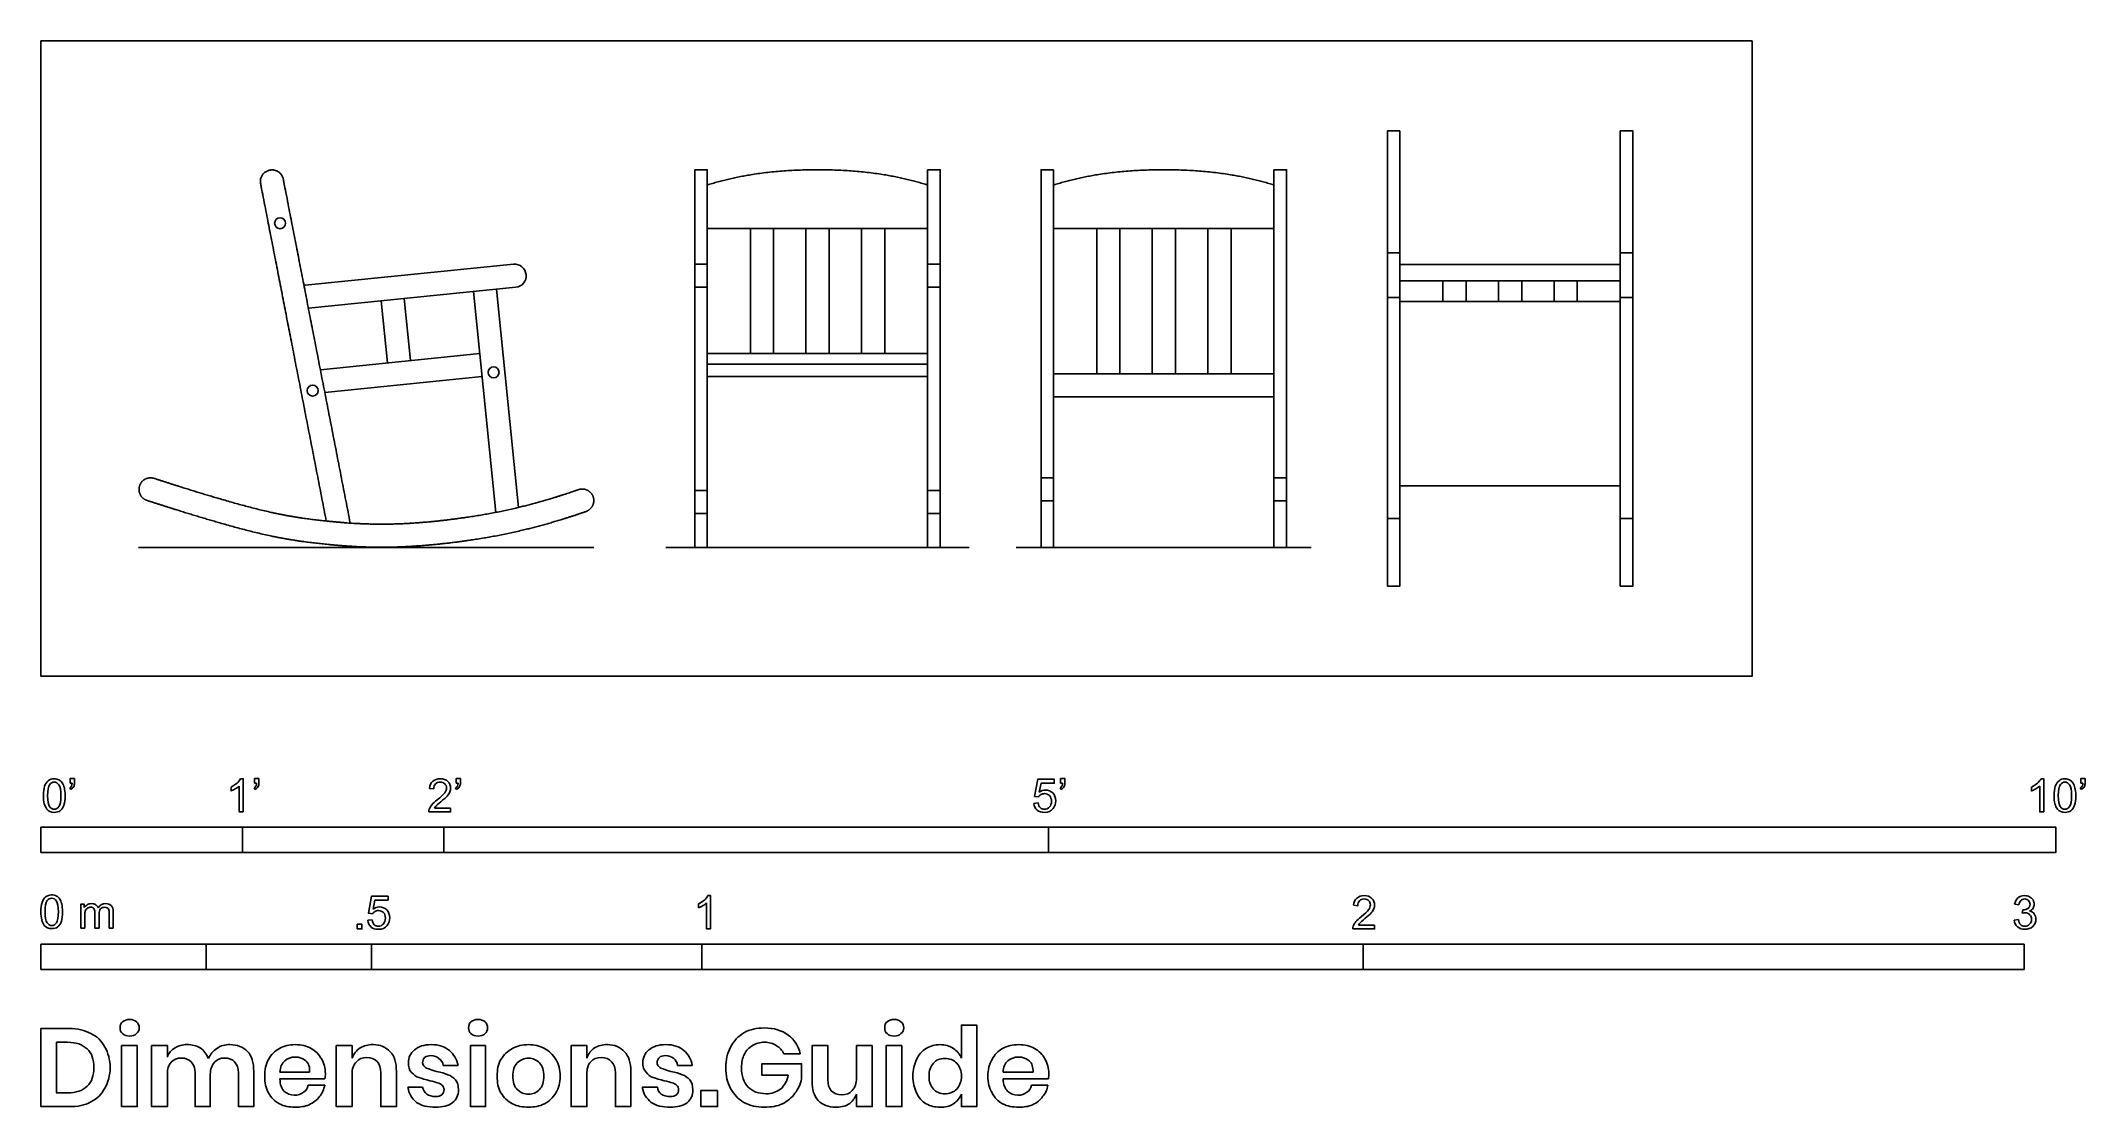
# Model space of a CAD drawing. Header units: metres. Extents: x 0 to 3.09, y -0.65 to 0.96.
import ezdxf

# ---------------------------------------------------------------- set-up
doc = ezdxf.new("R2010")
doc.units = ezdxf.units.M
doc.header["$MEASUREMENT"] = 0
for name, color, linetype, true_color in [('AG-DETAILS', 7, 'Continuous', 0x66ffff), ('AG-DIAGRAM', 7, 'Continuous', 0xfecc66), ('AG-FURNITURE', 7, 'Continuous', 0x66ccff), ('N-SYMB', 7, 'Continuous', 0x800040), ('X-DIMENSIONS.GUIDE', 7, 'Continuous', 0x800080), ('X-VPRT', 6, 'Continuous', 0xff00ff)]:
    doc.layers.add(name, color=color, linetype=linetype, true_color=true_color)

msp = doc.modelspace()

# ---------------------------------------------------------------- linework, layer by layer
at = {"layer": 'AG-DETAILS'}
for centre in [(0.3618, 0.6856), (0.6848, 0.4599), (0.4111, 0.4323)]:
    msp.add_circle(centre, 0.0083, dxfattribs=at)
at = {"layer": 'AG-DIAGRAM'}
for points in [[(0.1476, 0.195), (0.8366, 0.195)], [(0.9456, 0.195), (1.404, 0.195)], [(1.4755, 0.195), (1.9217, 0.195)]]:
    msp.add_lwpolyline(points, dxfattribs=at)
at = {"layer": 'AG-FURNITURE'}
for p, q in [((0.3996, 0.5917), (0.7149, 0.6234)), ((0.7184, 0.5886), (0.4047, 0.557)), ((0.5242, 0.4741), (0.5147, 0.5681)), ((0.5495, 0.5716), (0.559, 0.4776)), ((0.6543, 0.5822), (0.688, 0.2479)), ((0.7224, 0.2555), (0.6891, 0.5857)), ((0.4228, 0.4639), (0.6638, 0.4882)), ((0.6673, 0.4534), (0.4295, 0.4294))]:
    msp.add_line(p, q, dxfattribs=at)
for points in [[(2.0558, 0.8253), (2.0368, 0.8253), (2.0368, 0.1363), (2.0558, 0.1363)], [(2.3892, 0.8253), (2.4082, 0.8253), (2.4082, 0.1363), (2.3892, 0.1363)], [(0.989, 0.7665), (1.0081, 0.7665), (1.0081, 0.6234), (0.989, 0.6234)], [(1.3414, 0.7665), (1.3605, 0.7665), (1.3605, 0.6234), (1.3414, 0.6234)], [(1.5319, 0.7665), (1.5129, 0.7665), (1.5129, 0.3002), (1.5319, 0.3002)], [(1.8653, 0.7665), (1.8844, 0.7665), (1.8844, 0.3002), (1.8653, 0.3002)], [(1.0732, 0.6774), (1.1082, 0.6774), (1.1082, 0.4882), (1.0732, 0.4882)], [(1.1573, 0.6774), (1.1923, 0.6774), (1.1923, 0.4882), (1.1573, 0.4882)], [(1.2764, 0.6774), (1.2414, 0.6774), (1.2414, 0.4882), (1.2764, 0.4882)], [(1.5971, 0.6774), (1.6321, 0.6774), (1.6321, 0.4575), (1.5971, 0.4575)], [(1.6812, 0.6774), (1.7162, 0.6774), (1.7162, 0.4575), (1.6812, 0.4575)], [(1.8003, 0.6774), (1.7653, 0.6774), (1.7653, 0.4575), (1.8003, 0.4575)], [(0.989, 0.6234), (1.0081, 0.6234), (1.0081, 0.5886), (0.989, 0.5886)], [(1.3414, 0.6234), (1.3605, 0.6234), (1.3605, 0.5886), (1.3414, 0.5886)], [(2.0558, 0.6408), (2.0368, 0.6408), (2.0368, 0.5733), (2.0558, 0.5733)], [(2.0558, 0.6233), (2.3892, 0.6233), (2.3892, 0.5982), (2.0558, 0.5982)], [(2.3892, 0.6408), (2.4082, 0.6408), (2.4082, 0.5733), (2.3892, 0.5733)], [(0.989, 0.5886), (1.0081, 0.5886), (1.0081, 0.2809), (0.989, 0.2809)], [(1.3414, 0.5886), (1.3605, 0.5886), (1.3605, 0.2809), (1.3414, 0.2809)], [(2.1209, 0.5982), (2.1559, 0.5982), (2.1559, 0.5669), (2.1209, 0.5669)], [(2.205, 0.5982), (2.24, 0.5982), (2.24, 0.5669), (2.205, 0.5669)], [(2.3241, 0.5982), (2.2891, 0.5982), (2.2891, 0.5669), (2.3241, 0.5669)], [(2.0558, 0.5733), (2.0368, 0.5733), (2.0368, 0.2389), (2.0558, 0.2389)], [(2.3892, 0.2881), (2.3892, 0.5669), (2.0558, 0.5669), (2.0558, 0.2881)], [(2.3892, 0.5733), (2.4082, 0.5733), (2.4082, 0.2389), (2.3892, 0.2389)], [(1.0081, 0.4882), (1.3414, 0.4882), (1.3414, 0.4723), (1.0081, 0.4723)], [(1.0081, 0.4723), (1.3414, 0.4723), (1.3414, 0.4534), (1.0081, 0.4534)], [(1.5319, 0.4575), (1.8653, 0.4575), (1.8653, 0.4227), (1.5319, 0.4227)], [(0.989, 0.2809), (1.0081, 0.2809), (1.0081, 0.2461), (0.989, 0.2461)], [(1.3414, 0.2809), (1.3605, 0.2809), (1.3605, 0.2461), (1.3414, 0.2461)], [(1.5319, 0.3002), (1.5129, 0.3002), (1.5129, 0.2654), (1.5319, 0.2654)], [(1.8653, 0.3002), (1.8844, 0.3002), (1.8844, 0.2654), (1.8653, 0.2654)], [(1.5319, 0.2654), (1.5129, 0.2654), (1.5129, 0.195), (1.5319, 0.195)], [(1.8653, 0.2654), (1.8844, 0.2654), (1.8844, 0.195), (1.8653, 0.195)], [(0.989, 0.2461), (1.0081, 0.2461), (1.0081, 0.195), (0.989, 0.195)], [(1.3414, 0.2461), (1.3605, 0.2461), (1.3605, 0.195), (1.3414, 0.195)]]:
    msp.add_lwpolyline(points, close=True, dxfattribs=at)
for points in [[(0.3462, 0.7659), (0.3461, 0.7665)], [(1.3414, 0.6774), (1.0081, 0.6774)], [(1.8653, 0.6774), (1.5319, 0.6774)]]:
    msp.add_lwpolyline(points, dxfattribs=at)
for centre, start, end in [((0.7166, 0.606), 275.7535, 95.7535), ((0.4013, 0.5742), 95.7535, 101.0081)]:
    msp.add_arc(centre, 0.0175, start, end, dxfattribs=at)
for points, weights, degree, knots in [([(0.4679, 0.2318), (0.4156, 0.5006), (0.3667, 0.7521), (0.3634, 0.7693), (0.3462, 0.7659), (0.329, 0.7626), (0.3324, 0.7454), (0.3804, 0.4986), (0.4317, 0.235)], [1, 1, 1, 0.707106781187, 1, 0.707106781187, 1, 1, 1], 2, [0.018559, 0.018559, 0.018559, 1.817032, 1.817032, 1.907179, 1.907179, 1.997326, 1.997326, 3.762735, 3.762735, 3.762735]), ([(0.1714, 0.2994), (0.2097, 0.2869), (0.2714, 0.2675), (0.3483, 0.2471), (0.3966, 0.2388), (0.4321, 0.2348), (0.4738, 0.2308), (0.5297, 0.2292), (0.5885, 0.2332), (0.6424, 0.24), (0.7172, 0.2522), (0.7764, 0.2694), (0.8131, 0.2824), (0.8227, 0.2857), (0.832, 0.2813), (0.8354, 0.2716), (0.8387, 0.262), (0.8343, 0.2527), (0.8246, 0.2493), (0.7863, 0.2358), (0.7249, 0.2181), (0.6475, 0.2053), (0.5915, 0.1984), (0.5302, 0.1942), (0.4719, 0.1959), (0.4285, 0.2), (0.3914, 0.2042), (0.3412, 0.2128), (0.2622, 0.2337), (0.1993, 0.2535), (0.1605, 0.2661), (0.1508, 0.2693), (0.1461, 0.2784), (0.1493, 0.2882), (0.1525, 0.2979), (0.1616, 0.3026), (0.1714, 0.2994)], [1, 1, 1, 1, 1, 1, 1, 1, 1, 1, 1, 1, 1, 0.804737854125, 0.804737854125, 1, 0.804737854125, 0.804737854125, 1, 1, 1, 1, 1, 1, 1, 1, 1, 1, 1, 1, 1, 0.804737854124, 0.804737854124, 1, 0.804737854124, 0.804737854124, 1], 3, [0, 0, 0, 0, 0.397134, 0.635935, 0.783138, 0.878535, 0.987724, 1.195882, 1.427792, 1.567411, 1.730602, 2.172723, 2.172723, 2.172723, 2.262871, 2.262871, 2.262871, 2.353018, 2.353018, 2.353018, 2.811514, 2.980869, 3.12483, 3.367046, 3.584356, 3.697976, 3.796077, 3.951972, 4.198771, 4.600488, 4.600488, 4.600488, 4.690636, 4.690636, 4.690636, 4.780783, 4.780783, 4.780783, 4.780783])]:
    msp.add_rational_spline(points, weights, degree=degree, knots=knots, dxfattribs=at)
for points in [[(1.0081, 0.7433), (1.0799, 0.7665), (1.1748, 0.7665)], [(1.1748, 0.7665), (1.2696, 0.7665), (1.3414, 0.7433)], [(1.5319, 0.7433), (1.6038, 0.7665), (1.6986, 0.7665)], [(1.6986, 0.7665), (1.7935, 0.7665), (1.8653, 0.7433)]]:
    msp.add_open_spline(points, degree=2, dxfattribs=at)
at = {"layer": 'N-SYMB'}
for points in [[(0.0451, -0.1713), (0.0436, -0.1689)], [(0.0442, -0.162), (0.0442, -0.1548), (0.0508, -0.1548), (0.0508, -0.1605)], [(0.0472, -0.162), (0.0442, -0.162)], [(0.2876, -0.1737), (0.2876, -0.1677)], [(0.306, -0.2054), (0.3, -0.2054), (0.3, -0.1662)], [(0.3021, -0.1551), (0.306, -0.1551), (0.306, -0.2054)], [(0.3241, -0.1713), (0.3226, -0.1689)], [(0.3232, -0.162), (0.3232, -0.1548), (0.3298, -0.1548), (0.3298, -0.1605)], [(0.3262, -0.162), (0.3232, -0.162)], [(0.5942, -0.1704), (0.5879, -0.1698)], [(0.6289, -0.1713), (0.6274, -0.1689)], [(0.628, -0.162), (0.628, -0.1548), (0.6346, -0.1548), (0.6346, -0.1605)], [(0.631, -0.162), (0.628, -0.162)], [(1.5089, -0.1825), (1.5032, -0.1819), (1.508, -0.156), (1.533, -0.156), (1.533, -0.162), (1.5129, -0.162), (1.5101, -0.1755)], [(1.5433, -0.1713), (1.5418, -0.1689)], [(1.5424, -0.162), (1.5424, -0.1548), (1.549, -0.1548), (1.549, -0.1605)], [(1.5454, -0.162), (1.5424, -0.162)], [(3.0113, -0.1737), (3.0113, -0.1677)], [(3.0296, -0.2054), (3.0236, -0.2054), (3.0236, -0.1662)], [(3.0257, -0.1551), (3.0296, -0.1551), (3.0296, -0.2054)], [(3.0866, -0.1713), (3.085, -0.1689)], [(3.0857, -0.162), (3.0857, -0.1548), (3.0923, -0.1548), (3.0923, -0.1605)], [(3.089, -0.162), (3.0857, -0.162)], [(0.6198, -0.1996), (0.6198, -0.2054), (0.587, -0.2054)], [(0.5954, -0.1996), (0.6198, -0.1996)], [(1.502, -0.1924), (1.5086, -0.1918)], [(0.5015, -0.3594), (0.4955, -0.3588), (0.5003, -0.3329), (0.5253, -0.3329), (0.5253, -0.3389), (0.5054, -0.3389), (0.5027, -0.3525)], [(1.009, -0.332), (1.013, -0.332), (1.013, -0.3823)], [(0.0602, -0.3812), (0.0602, -0.345), (0.0657, -0.345), (0.0657, -0.3502)], [(0.0663, -0.3625), (0.0663, -0.3812), (0.0602, -0.3812)], [(0.088, -0.3601), (0.088, -0.3812), (0.0816, -0.3812), (0.0816, -0.3577)], [(0.1093, -0.3565), (0.1093, -0.3812), (0.1033, -0.3812), (0.1033, -0.3586)], [(0.4946, -0.3693), (0.5009, -0.3687)], [(0.9946, -0.3507), (0.9946, -0.3446)], [(1.013, -0.3823), (1.0069, -0.3823), (1.0069, -0.3431)], [(1.9919, -0.3473), (1.9855, -0.3467)], [(2.9849, -0.3693), (2.9913, -0.3684)], [(2.9919, -0.3461), (2.9855, -0.3452)], [(2.9973, -0.3588), (2.9979, -0.3534)], [(2.0175, -0.3766), (2.0175, -0.3823), (1.9846, -0.3823)], [(1.9931, -0.3766), (2.0175, -0.3766)]]:
    msp.add_lwpolyline(points, dxfattribs=at)
for points in [[(0, -0.2667), (0, -0.2286), (0.3048, -0.2286), (0.3048, -0.2667)], [(0.3048, -0.2667), (0.3048, -0.2286), (0.6096, -0.2286), (0.6096, -0.2667)], [(0.6096, -0.2667), (0.6096, -0.2286), (1.524, -0.2286), (1.524, -0.2667)], [(1.524, -0.2667), (1.524, -0.2286), (3.048, -0.2286), (3.048, -0.2667)], [(0.4786, -0.3823), (0.4786, -0.3754), (0.4855, -0.3754), (0.4855, -0.3823)], [(0, -0.4436), (0, -0.4055), (0.25, -0.4055), (0.25, -0.4436)], [(0.25, -0.4436), (0.25, -0.4055), (0.5, -0.4055), (0.5, -0.4436)], [(0.5, -0.4436), (0.5, -0.4055), (1, -0.4055), (1, -0.4436)], [(1, -0.4436), (1, -0.4055), (2, -0.4055), (2, -0.4436)], [(2, -0.4436), (2, -0.4055), (3, -0.4055), (3, -0.4436)]]:
    msp.add_lwpolyline(points, close=True, dxfattribs=at)
for points in [[(0.0038, -0.1807), (0.0038, -0.1749), (0.0044, -0.1701), (0.0056, -0.1665)], [(0.009, -0.2011), (0.0056, -0.1969), (0.0038, -0.1903), (0.0038, -0.1807)], [(0.0056, -0.1665), (0.0068, -0.1629), (0.0086, -0.1602), (0.0111, -0.1581)], [(0.0135, -0.1638), (0.0114, -0.1668), (0.0102, -0.1725), (0.0102, -0.1807)], [(0.0102, -0.1807), (0.0102, -0.1891), (0.0111, -0.1945), (0.0132, -0.1972)], [(0.0111, -0.1581), (0.0135, -0.1563), (0.0165, -0.1551), (0.0201, -0.1551)], [(0.0201, -0.1602), (0.0174, -0.1602), (0.015, -0.1614), (0.0135, -0.1638)], [(0.0201, -0.1551), (0.0228, -0.1551), (0.0252, -0.1557), (0.0273, -0.1569)], [(0.0273, -0.1644), (0.0255, -0.1617), (0.0231, -0.1602), (0.0201, -0.1602)], [(0.0273, -0.1569), (0.0294, -0.1578), (0.0309, -0.1596), (0.0324, -0.1614)], [(0.0303, -0.1807), (0.0303, -0.1725), (0.0291, -0.1671), (0.0273, -0.1644)], [(0.0273, -0.1972), (0.0291, -0.1945), (0.0303, -0.1891), (0.0303, -0.1807)], [(0.0324, -0.1614), (0.0336, -0.1635), (0.0346, -0.1659), (0.0355, -0.1689)], [(0.0367, -0.1807), (0.0367, -0.1867), (0.0361, -0.1915), (0.0349, -0.1951)], [(0.0355, -0.1689), (0.0361, -0.1719), (0.0367, -0.1758), (0.0367, -0.1807)], [(0.0436, -0.1689), (0.0448, -0.1683), (0.0457, -0.1677), (0.0463, -0.1665)], [(0.0496, -0.1671), (0.0487, -0.1689), (0.0472, -0.1704), (0.0451, -0.1713)], [(0.0463, -0.1665), (0.0469, -0.1653), (0.0472, -0.1638), (0.0472, -0.162)], [(0.0508, -0.1605), (0.0508, -0.1635), (0.0505, -0.1659), (0.0496, -0.1671)], [(0.2876, -0.1677), (0.2909, -0.1662), (0.294, -0.1641), (0.2967, -0.162)], [(0.294, -0.1704), (0.2915, -0.1719), (0.2894, -0.1731), (0.2876, -0.1737)], [(0.3, -0.1662), (0.2985, -0.1677), (0.2964, -0.1692), (0.294, -0.1704)], [(0.2967, -0.162), (0.2991, -0.1596), (0.3009, -0.1575), (0.3021, -0.1551)], [(0.3226, -0.1689), (0.3238, -0.1683), (0.3247, -0.1677), (0.3253, -0.1665)], [(0.3286, -0.1671), (0.3277, -0.1689), (0.3262, -0.1704), (0.3241, -0.1713)], [(0.3253, -0.1665), (0.3259, -0.1653), (0.3262, -0.1638), (0.3262, -0.162)], [(0.3298, -0.1605), (0.3298, -0.1635), (0.3295, -0.1659), (0.3286, -0.1671)], [(0.5879, -0.1698), (0.5885, -0.165), (0.59, -0.1614), (0.593, -0.159)], [(0.593, -0.159), (0.5957, -0.1566), (0.5997, -0.1551), (0.6042, -0.1551)], [(0.5969, -0.1629), (0.5951, -0.1647), (0.5942, -0.1671), (0.5942, -0.1704)], [(0.6042, -0.1602), (0.6012, -0.1602), (0.5988, -0.1611), (0.5969, -0.1629)], [(0.5997, -0.187), (0.6051, -0.1825), (0.6087, -0.1789), (0.6108, -0.1764)], [(0.6042, -0.1551), (0.609, -0.1551), (0.6129, -0.1566), (0.6156, -0.1593)], [(0.6111, -0.1629), (0.6093, -0.1611), (0.6069, -0.1602), (0.6042, -0.1602)], [(0.6147, -0.1813), (0.6126, -0.1834), (0.6096, -0.1861), (0.6051, -0.19)], [(0.6108, -0.1764), (0.6126, -0.1737), (0.6135, -0.1713), (0.6135, -0.1689)], [(0.6135, -0.1689), (0.6135, -0.1665), (0.6126, -0.1644), (0.6111, -0.1629)], [(0.6186, -0.1749), (0.6177, -0.1771), (0.6165, -0.1789), (0.6147, -0.1813)], [(0.6156, -0.1593), (0.6186, -0.162), (0.6198, -0.1653), (0.6198, -0.1692)], [(0.6198, -0.1692), (0.6198, -0.171), (0.6195, -0.1731), (0.6186, -0.1749)], [(0.6274, -0.1689), (0.6286, -0.1683), (0.6295, -0.1677), (0.6301, -0.1665)], [(0.6334, -0.1671), (0.6325, -0.1689), (0.631, -0.1704), (0.6289, -0.1713)], [(0.6301, -0.1665), (0.6307, -0.1653), (0.631, -0.1638), (0.631, -0.162)], [(0.6346, -0.1605), (0.6346, -0.1635), (0.6343, -0.1659), (0.6334, -0.1671)], [(1.5126, -0.1792), (1.511, -0.1801), (1.5098, -0.1813), (1.5089, -0.1825)], [(1.5101, -0.1755), (1.5132, -0.1734), (1.5165, -0.1722), (1.5198, -0.1722)], [(1.518, -0.1777), (1.5162, -0.1777), (1.5144, -0.1783), (1.5126, -0.1792)], [(1.5258, -0.1807), (1.5237, -0.1789), (1.5213, -0.1777), (1.518, -0.1777)], [(1.5198, -0.1722), (1.524, -0.1722), (1.5276, -0.1737), (1.5306, -0.1767)], [(1.5288, -0.1891), (1.5288, -0.1855), (1.5276, -0.1828), (1.5258, -0.1807)], [(1.5306, -0.1767), (1.5336, -0.1798), (1.5351, -0.1837), (1.5351, -0.1885)], [(1.5418, -0.1689), (1.543, -0.1683), (1.5439, -0.1677), (1.5445, -0.1665)], [(1.5478, -0.1671), (1.5469, -0.1689), (1.5454, -0.1704), (1.5433, -0.1713)], [(1.5445, -0.1665), (1.5451, -0.1653), (1.5454, -0.1638), (1.5454, -0.162)], [(1.549, -0.1605), (1.549, -0.1635), (1.5487, -0.1659), (1.5478, -0.1671)], [(3.0113, -0.1677), (3.0146, -0.1662), (3.0176, -0.1641), (3.0203, -0.162)], [(3.0176, -0.1704), (3.0152, -0.1719), (3.0131, -0.1731), (3.0113, -0.1737)], [(3.0236, -0.1662), (3.0221, -0.1677), (3.02, -0.1692), (3.0176, -0.1704)], [(3.0203, -0.162), (3.0227, -0.1596), (3.0245, -0.1575), (3.0257, -0.1551)], [(3.0453, -0.1807), (3.0453, -0.1749), (3.0459, -0.1701), (3.0471, -0.1665)], [(3.0504, -0.2011), (3.0471, -0.1969), (3.0453, -0.1903), (3.0453, -0.1807)], [(3.0471, -0.1665), (3.0486, -0.1629), (3.0504, -0.1602), (3.0528, -0.1581)], [(3.0549, -0.1638), (3.0528, -0.1668), (3.0516, -0.1725), (3.0516, -0.1807)], [(3.0516, -0.1807), (3.0516, -0.1891), (3.0528, -0.1945), (3.0546, -0.1972)], [(3.0528, -0.1581), (3.0549, -0.1563), (3.0582, -0.1551), (3.0619, -0.1551)], [(3.0616, -0.1602), (3.0588, -0.1602), (3.0567, -0.1614), (3.0549, -0.1638)], [(3.0688, -0.1644), (3.067, -0.1617), (3.0646, -0.1602), (3.0616, -0.1602)], [(3.0619, -0.1551), (3.0646, -0.1551), (3.0667, -0.1557), (3.0688, -0.1569)], [(3.0688, -0.1569), (3.0709, -0.1578), (3.0724, -0.1596), (3.0739, -0.1614)], [(3.0718, -0.1807), (3.0718, -0.1725), (3.0709, -0.1671), (3.0688, -0.1644)], [(3.0688, -0.1972), (3.0709, -0.1945), (3.0718, -0.1891), (3.0718, -0.1807)], [(3.0739, -0.1614), (3.0751, -0.1635), (3.0763, -0.1659), (3.0769, -0.1689)], [(3.0781, -0.1807), (3.0781, -0.1867), (3.0775, -0.1915), (3.0763, -0.1951)], [(3.0769, -0.1689), (3.0778, -0.1719), (3.0781, -0.1758), (3.0781, -0.1807)], [(3.085, -0.1689), (3.0863, -0.1683), (3.0872, -0.1677), (3.0878, -0.1665)], [(3.0911, -0.1671), (3.0902, -0.1689), (3.0887, -0.1704), (3.0866, -0.1713)], [(3.0878, -0.1665), (3.0884, -0.1653), (3.089, -0.1638), (3.089, -0.162)], [(3.0923, -0.1605), (3.0923, -0.1635), (3.092, -0.1659), (3.0911, -0.1671)], [(0.0201, -0.206), (0.0153, -0.206), (0.0117, -0.2048), (0.009, -0.2011)], [(0.0132, -0.1972), (0.015, -0.1999), (0.0174, -0.2014), (0.0201, -0.2014)], [(0.0201, -0.2014), (0.0231, -0.2014), (0.0255, -0.1999), (0.0273, -0.1972)], [(0.0294, -0.2036), (0.027, -0.2054), (0.024, -0.206), (0.0201, -0.206)], [(0.0349, -0.1951), (0.0336, -0.1987), (0.0318, -0.2014), (0.0294, -0.2036)], [(0.587, -0.2054), (0.5867, -0.2042), (0.587, -0.2027), (0.5876, -0.2011)], [(0.5876, -0.2011), (0.5885, -0.199), (0.5897, -0.1966), (0.5915, -0.1945)], [(0.5915, -0.1945), (0.5936, -0.1924), (0.596, -0.19), (0.5997, -0.187)], [(0.5982, -0.1963), (0.5969, -0.1972), (0.596, -0.1984), (0.5954, -0.1996)], [(0.6051, -0.19), (0.6015, -0.193), (0.5991, -0.1951), (0.5982, -0.1963)], [(1.5071, -0.2027), (1.5041, -0.1999), (1.5026, -0.1966), (1.502, -0.1924)], [(1.5183, -0.206), (1.5135, -0.206), (1.5098, -0.2051), (1.5071, -0.2027)], [(1.5086, -0.1918), (1.5089, -0.1951), (1.5101, -0.1972), (1.512, -0.199)], [(1.512, -0.199), (1.5135, -0.2005), (1.5156, -0.2014), (1.5183, -0.2014)], [(1.5183, -0.2014), (1.521, -0.2014), (1.5237, -0.2002), (1.5258, -0.1978)], [(1.5312, -0.2002), (1.5282, -0.2045), (1.5237, -0.206), (1.5183, -0.206)], [(1.5258, -0.1978), (1.5276, -0.1957), (1.5288, -0.1927), (1.5288, -0.1891)], [(1.5351, -0.1885), (1.5351, -0.193), (1.5339, -0.1969), (1.5312, -0.2002)], [(3.0619, -0.206), (3.057, -0.206), (3.0531, -0.2048), (3.0504, -0.2011)], [(3.0546, -0.1972), (3.0564, -0.1999), (3.0588, -0.2014), (3.0619, -0.2014)], [(3.0619, -0.2014), (3.0646, -0.2014), (3.067, -0.1999), (3.0688, -0.1972)], [(3.0709, -0.2036), (3.0685, -0.2054), (3.0655, -0.206), (3.0619, -0.206)], [(3.0763, -0.1951), (3.0751, -0.1987), (3.0733, -0.2014), (3.0709, -0.2036)], [(0.0018, -0.3423), (0.003, -0.3387), (0.0048, -0.336), (0.0072, -0.3339)], [(0.0096, -0.3396), (0.0075, -0.3426), (0.0063, -0.3484), (0.0063, -0.3565)], [(0.0072, -0.3339), (0.0096, -0.3321), (0.0127, -0.3309), (0.0163, -0.3309)], [(0.0163, -0.336), (0.0136, -0.336), (0.0111, -0.3372), (0.0096, -0.3396)], [(0.0163, -0.3309), (0.019, -0.3309), (0.0214, -0.3315), (0.0235, -0.3327)], [(0.0235, -0.3402), (0.0217, -0.3375), (0.0193, -0.336), (0.0163, -0.336)], [(0.0235, -0.3327), (0.0256, -0.3336), (0.0271, -0.3354), (0.0286, -0.3372)], [(0.0286, -0.3372), (0.0298, -0.3393), (0.0307, -0.3417), (0.0316, -0.3447)], [(0.9946, -0.3446), (0.9979, -0.3431), (1.0009, -0.341), (1.0036, -0.3389)], [(1.0036, -0.3389), (1.006, -0.3365), (1.0078, -0.3344), (1.009, -0.332)], [(1.9855, -0.3467), (1.9861, -0.3419), (1.9877, -0.3383), (1.9907, -0.3359)], [(1.9907, -0.3359), (1.9934, -0.3335), (1.9973, -0.332), (2.0018, -0.332)], [(1.9946, -0.3398), (1.9928, -0.3416), (1.9919, -0.344), (1.9919, -0.3473)], [(2.0018, -0.3371), (1.9988, -0.3371), (1.9964, -0.338), (1.9946, -0.3398)], [(2.0018, -0.332), (2.0066, -0.332), (2.0105, -0.3335), (2.0133, -0.3362)], [(2.0087, -0.3398), (2.0069, -0.338), (2.0045, -0.3371), (2.0018, -0.3371)], [(2.0111, -0.3458), (2.0111, -0.3434), (2.0102, -0.3413), (2.0087, -0.3398)], [(2.0133, -0.3362), (2.0163, -0.3389), (2.0175, -0.3422), (2.0175, -0.3461)], [(2.9855, -0.3452), (2.9864, -0.341), (2.988, -0.3377), (2.9907, -0.3356)], [(2.9907, -0.3356), (2.9934, -0.3332), (2.9967, -0.332), (3.0006, -0.332)], [(2.9949, -0.3395), (2.9934, -0.341), (2.9922, -0.3431), (2.9919, -0.3461)], [(3.0009, -0.3371), (2.9985, -0.3371), (2.9964, -0.338), (2.9949, -0.3395)], [(3.0006, -0.332), (3.0033, -0.332), (3.006, -0.3326), (3.0081, -0.3338)], [(3.0066, -0.3395), (3.0051, -0.338), (3.0033, -0.3371), (3.0009, -0.3371)], [(3.009, -0.3449), (3.009, -0.3428), (3.0081, -0.341), (3.0066, -0.3395)], [(3.0081, -0.3338), (3.0105, -0.335), (3.0123, -0.3368), (3.0136, -0.3386)], [(3.0136, -0.3386), (3.0148, -0.3407), (3.0154, -0.3428), (3.0154, -0.3452)], [(0, -0.3565), (0, -0.3508), (0.0006, -0.3459), (0.0018, -0.3423)], [(0.0051, -0.377), (0.0018, -0.3728), (0, -0.3661), (0, -0.3565)], [(0.0063, -0.3565), (0.0063, -0.3649), (0.0072, -0.3703), (0.0093, -0.3731)], [(0.0265, -0.3565), (0.0265, -0.3484), (0.0253, -0.3429), (0.0235, -0.3402)], [(0.0235, -0.3731), (0.0253, -0.3703), (0.0265, -0.3649), (0.0265, -0.3565)], [(0.031, -0.3709), (0.0298, -0.3746), (0.028, -0.3773), (0.0256, -0.3794)], [(0.0328, -0.3565), (0.0328, -0.3625), (0.0322, -0.3673), (0.031, -0.3709)], [(0.0316, -0.3447), (0.0322, -0.3478), (0.0328, -0.3517), (0.0328, -0.3565)], [(0.0657, -0.3502), (0.0669, -0.3484), (0.0684, -0.3469), (0.0702, -0.3459)], [(0.0672, -0.355), (0.0666, -0.3568), (0.0663, -0.3592), (0.0663, -0.3625)], [(0.0705, -0.3511), (0.069, -0.352), (0.0681, -0.3532), (0.0672, -0.355)], [(0.0702, -0.3459), (0.072, -0.3447), (0.0741, -0.3441), (0.0765, -0.3441)], [(0.0753, -0.3496), (0.0735, -0.3496), (0.072, -0.3499), (0.0705, -0.3511)], [(0.0801, -0.3517), (0.0792, -0.3502), (0.0774, -0.3496), (0.0753, -0.3496)], [(0.0765, -0.3441), (0.0792, -0.3441), (0.0816, -0.3447), (0.0831, -0.3459)], [(0.0816, -0.3577), (0.0816, -0.355), (0.0813, -0.3529), (0.0801, -0.3517)], [(0.0831, -0.3459), (0.0849, -0.3472), (0.0861, -0.3487), (0.0867, -0.3505)], [(0.0867, -0.3505), (0.0898, -0.3462), (0.0934, -0.3441), (0.0982, -0.3441)], [(0.0904, -0.352), (0.0886, -0.3538), (0.088, -0.3565), (0.088, -0.3601)], [(0.0967, -0.3496), (0.0943, -0.3496), (0.0922, -0.3505), (0.0904, -0.352)], [(0.1003, -0.3505), (0.0994, -0.3499), (0.0982, -0.3496), (0.0967, -0.3496)], [(0.0982, -0.3441), (0.1018, -0.3441), (0.1045, -0.3453), (0.1063, -0.3472)], [(0.1027, -0.3532), (0.1021, -0.352), (0.1015, -0.3511), (0.1003, -0.3505)], [(0.1033, -0.3586), (0.1033, -0.3559), (0.103, -0.3544), (0.1027, -0.3532)], [(0.1063, -0.3472), (0.1084, -0.3493), (0.1093, -0.3523), (0.1093, -0.3565)], [(0.4994, -0.3796), (0.4967, -0.3769), (0.4949, -0.3735), (0.4946, -0.3693)], [(0.5009, -0.3687), (0.5015, -0.372), (0.5024, -0.3741), (0.5042, -0.376)], [(0.5051, -0.3561), (0.5036, -0.357), (0.5024, -0.3582), (0.5015, -0.3594)], [(0.5027, -0.3525), (0.5057, -0.3504), (0.5087, -0.3491), (0.512, -0.3491)], [(0.5105, -0.3546), (0.5084, -0.3546), (0.5066, -0.3552), (0.5051, -0.3561)], [(0.5184, -0.3576), (0.5163, -0.3558), (0.5136, -0.3546), (0.5105, -0.3546)], [(0.512, -0.3491), (0.5166, -0.3491), (0.5202, -0.3507), (0.5232, -0.3537)], [(0.5181, -0.3748), (0.5202, -0.3726), (0.5211, -0.3696), (0.5211, -0.366)], [(0.5211, -0.366), (0.5211, -0.3624), (0.5202, -0.3597), (0.5184, -0.3576)], [(0.5232, -0.3537), (0.5262, -0.3567), (0.5277, -0.3606), (0.5277, -0.3654)], [(0.5277, -0.3654), (0.5277, -0.3699), (0.5265, -0.3738), (0.5238, -0.3772)], [(1.0009, -0.3473), (0.9985, -0.3488), (0.9964, -0.3501), (0.9946, -0.3507)], [(1.0069, -0.3431), (1.0054, -0.3446), (1.0033, -0.3461), (1.0009, -0.3473)], [(1.9892, -0.3714), (1.9913, -0.3693), (1.9937, -0.3669), (1.9973, -0.3639)], [(2.0027, -0.3669), (1.9991, -0.3699), (1.9967, -0.372), (1.9958, -0.3732)], [(1.9973, -0.3639), (2.0027, -0.3594), (2.0063, -0.3558), (2.0084, -0.3534)], [(2.0123, -0.3582), (2.0102, -0.3603), (2.0072, -0.363), (2.0027, -0.3669)], [(2.0084, -0.3534), (2.0102, -0.3507), (2.0111, -0.3482), (2.0111, -0.3458)], [(2.0163, -0.3519), (2.0154, -0.354), (2.0142, -0.3558), (2.0123, -0.3582)], [(2.0175, -0.3461), (2.0175, -0.3479), (2.0172, -0.3501), (2.0163, -0.3519)], [(2.9901, -0.3793), (2.987, -0.3769), (2.9855, -0.3732), (2.9849, -0.3693)], [(2.9913, -0.3684), (2.9919, -0.3717), (2.9931, -0.3745), (2.9949, -0.376)], [(3.0015, -0.3579), (3.0003, -0.3579), (2.9988, -0.3582), (2.9973, -0.3588)], [(2.9979, -0.3534), (2.9982, -0.3534), (2.9985, -0.3534), (2.9988, -0.3534)], [(2.9988, -0.3534), (3.0015, -0.3534), (3.0039, -0.3528), (3.006, -0.3513)], [(3.0084, -0.3609), (3.0066, -0.3591), (3.0042, -0.3579), (3.0015, -0.3579)], [(3.006, -0.3513), (3.0081, -0.3501), (3.009, -0.3479), (3.009, -0.3449)], [(3.0136, -0.351), (3.0123, -0.3528), (3.0108, -0.3543), (3.0084, -0.3552)], [(3.0084, -0.3552), (3.0114, -0.3561), (3.0139, -0.3573), (3.0154, -0.3597)], [(3.0114, -0.3678), (3.0114, -0.3648), (3.0102, -0.3627), (3.0084, -0.3609)], [(3.0084, -0.3754), (3.0102, -0.3732), (3.0114, -0.3708), (3.0114, -0.3678)], [(3.0178, -0.3675), (3.0178, -0.372), (3.0163, -0.3757), (3.013, -0.3787)], [(3.0154, -0.3452), (3.0154, -0.3473), (3.0148, -0.3491), (3.0136, -0.351)], [(3.0154, -0.3597), (3.0169, -0.3618), (3.0178, -0.3645), (3.0178, -0.3675)], [(0.0163, -0.3818), (0.0114, -0.3818), (0.0078, -0.3806), (0.0051, -0.377)], [(0.0093, -0.3731), (0.0111, -0.3758), (0.0136, -0.3773), (0.0163, -0.3773)], [(0.0163, -0.3773), (0.0193, -0.3773), (0.0217, -0.3758), (0.0235, -0.3731)], [(0.0256, -0.3794), (0.0232, -0.3812), (0.0202, -0.3818), (0.0163, -0.3818)], [(0.5105, -0.3829), (0.506, -0.3829), (0.5024, -0.382), (0.4994, -0.3796)], [(0.5042, -0.376), (0.506, -0.3775), (0.5081, -0.3784), (0.5105, -0.3784)], [(0.5105, -0.3784), (0.5136, -0.3784), (0.516, -0.3772), (0.5181, -0.3748)], [(0.5238, -0.3772), (0.5205, -0.3814), (0.5163, -0.3829), (0.5105, -0.3829)], [(1.9846, -0.3823), (1.9843, -0.3811), (1.9846, -0.3796), (1.9852, -0.3781)], [(1.9852, -0.3781), (1.9861, -0.376), (1.9873, -0.3735), (1.9892, -0.3714)], [(1.9958, -0.3732), (1.9946, -0.3741), (1.9937, -0.3754), (1.9931, -0.3766)], [(3.0009, -0.3829), (2.9967, -0.3829), (2.9928, -0.382), (2.9901, -0.3793)], [(2.9949, -0.376), (2.9964, -0.3775), (2.9985, -0.3784), (3.0009, -0.3784)], [(3.0009, -0.3784), (3.0039, -0.3784), (3.0063, -0.3772), (3.0084, -0.3754)], [(3.013, -0.3787), (3.0099, -0.3817), (3.0057, -0.3829), (3.0009, -0.3829)]]:
    msp.add_open_spline(points, degree=3, dxfattribs=at)
at = {"layer": 'X-DIMENSIONS.GUIDE'}
for points in [[(0.0426, -0.6514), (0, -0.6514), (0, -0.533), (0.0426, -0.533)], [(0.0404, -0.5539), (0.0238, -0.5539), (0.0238, -0.6305), (0.0404, -0.6305)], [(1.3926, -0.5778), (1.3926, -0.5279), (1.4157, -0.5279), (1.4157, -0.6514), (1.3926, -0.6514), (1.3926, -0.6326)], [(0.1913, -0.6023), (0.1913, -0.6514), (0.1675, -0.6514), (0.1675, -0.559), (0.1913, -0.559), (0.1913, -0.5763)], [(0.4707, -0.6023), (0.4707, -0.6514), (0.4469, -0.6514), (0.4469, -0.559), (0.4707, -0.559), (0.4707, -0.5778)], [(0.8259, -0.6023), (0.8259, -0.6514), (0.8021, -0.6514), (0.8021, -0.559), (0.8259, -0.559), (0.8259, -0.5778)], [(1.1305, -0.6038), (1.0908, -0.6038), (1.0908, -0.5864), (1.1508, -0.5864), (1.1508, -0.6095)], [(1.1486, -0.5713), (1.124, -0.5713)], [(1.1666, -0.6131), (1.1666, -0.559), (1.1905, -0.559), (1.1905, -0.6102)], [(1.2576, -0.559), (1.2576, -0.6514), (1.2338, -0.6514), (1.2338, -0.6326)], [(1.2338, -0.6081), (1.2338, -0.559), (1.2576, -0.559)], [(0.2563, -0.6023), (0.2563, -0.6514), (0.2332, -0.6514), (0.2332, -0.6001)], [(0.322, -0.598), (0.322, -0.6514), (0.2989, -0.6514), (0.2989, -0.6001)], [(0.3617, -0.5994), (0.4064, -0.5994)], [(0.4295, -0.6095), (0.3617, -0.6095)], [(0.5378, -0.598), (0.5378, -0.6514), (0.514, -0.6514), (0.514, -0.6001)], [(0.631, -0.5893), (0.6086, -0.5893)], [(0.8923, -0.598), (0.8923, -0.6514), (0.8692, -0.6514), (0.8692, -0.6001)], [(0.9854, -0.5893), (0.9631, -0.5893)], [(1.4554, -0.5994), (1.5009, -0.5994)], [(1.524, -0.6095), (1.4554, -0.6095)], [(0.4043, -0.6189), (0.4295, -0.6189)], [(0.5552, -0.6218), (0.5775, -0.6218)], [(0.9096, -0.6218), (0.9327, -0.6218)], [(1.4987, -0.6189), (1.5233, -0.6189)]]:
    msp.add_lwpolyline(points, dxfattribs=at)
for points in [[(0.1458, -0.559), (0.1458, -0.6514), (0.122, -0.6514), (0.122, -0.559)], [(0.6728, -0.559), (0.6728, -0.6514), (0.6497, -0.6514), (0.6497, -0.559)], [(1.3024, -0.559), (1.3024, -0.6514), (1.2785, -0.6514), (1.2785, -0.559)], [(1.0237, -0.6269), (1.0237, -0.6514), (0.9984, -0.6514), (0.9984, -0.6269)]]:
    msp.add_lwpolyline(points, close=True, dxfattribs=at)
for points in [[(0.1198, -0.5323), (0.1198, -0.5287), (0.1206, -0.5251), (0.1235, -0.5229)], [(0.1235, -0.5229), (0.1263, -0.5207), (0.1299, -0.5193), (0.1343, -0.5193)], [(0.1343, -0.5193), (0.1386, -0.5193), (0.1422, -0.5207), (0.1444, -0.5229)], [(0.1444, -0.5229), (0.1473, -0.5251), (0.1487, -0.5287), (0.1487, -0.5323)], [(0.6469, -0.5323), (0.6469, -0.5287), (0.6483, -0.5251), (0.6505, -0.5229)], [(0.6505, -0.5229), (0.6533, -0.5207), (0.657, -0.5193), (0.6613, -0.5193)], [(0.6613, -0.5193), (0.6656, -0.5193), (0.6692, -0.5207), (0.6721, -0.5229)], [(0.6721, -0.5229), (0.6743, -0.5251), (0.6757, -0.5287), (0.6757, -0.5323)], [(1.2764, -0.5323), (1.2764, -0.5287), (1.2771, -0.5251), (1.28, -0.5229)], [(1.28, -0.5229), (1.2829, -0.5207), (1.2865, -0.5193), (1.2908, -0.5193)], [(1.2908, -0.5193), (1.2951, -0.5193), (1.2988, -0.5207), (1.3009, -0.5229)], [(1.3009, -0.5229), (1.3038, -0.5251), (1.3053, -0.5287), (1.3053, -0.5323)], [(0.07, -0.564), (0.0628, -0.5575), (0.0534, -0.5539), (0.0404, -0.5539)], [(0.0426, -0.533), (0.0556, -0.533), (0.0664, -0.5359), (0.0758, -0.5409)], [(0.0758, -0.5409), (0.0852, -0.5453), (0.0924, -0.5525), (0.0967, -0.5612)], [(0.1235, -0.5409), (0.1206, -0.5388), (0.1198, -0.5359), (0.1198, -0.5323)], [(0.1343, -0.5446), (0.1299, -0.5446), (0.1263, -0.5438), (0.1235, -0.5409)], [(0.1444, -0.5409), (0.1422, -0.5438), (0.1386, -0.5446), (0.1343, -0.5446)], [(0.1487, -0.5323), (0.1487, -0.5359), (0.1473, -0.5388), (0.1444, -0.5409)], [(0.6505, -0.5409), (0.6483, -0.5388), (0.6469, -0.5359), (0.6469, -0.5323)], [(0.6613, -0.5446), (0.657, -0.5446), (0.6533, -0.5438), (0.6505, -0.5409)], [(0.6721, -0.5409), (0.6692, -0.5438), (0.6656, -0.5446), (0.6613, -0.5446)], [(0.6757, -0.5323), (0.6757, -0.5359), (0.6743, -0.5388), (0.6721, -0.5409)], [(1.0432, -0.5612), (1.0482, -0.5518), (1.0547, -0.5453), (1.0634, -0.5395)], [(1.0634, -0.5395), (1.0728, -0.5344), (1.0829, -0.5323), (1.0945, -0.5323)], [(1.0945, -0.5539), (1.088, -0.5539), (1.0815, -0.5554), (1.0764, -0.559)], [(1.0945, -0.5323), (1.1089, -0.5323), (1.1204, -0.5359), (1.1305, -0.5431)], [(1.1125, -0.559), (1.1074, -0.5554), (1.1017, -0.5539), (1.0945, -0.5539)], [(1.1305, -0.5431), (1.1399, -0.5496), (1.1457, -0.5597), (1.1486, -0.5713)], [(1.28, -0.5409), (1.2771, -0.5388), (1.2764, -0.5359), (1.2764, -0.5323)], [(1.2908, -0.5446), (1.2865, -0.5446), (1.2829, -0.5438), (1.28, -0.5409)], [(1.3009, -0.5409), (1.2988, -0.5438), (1.2951, -0.5446), (1.2908, -0.5446)], [(1.3053, -0.5323), (1.3053, -0.5359), (1.3038, -0.5388), (1.3009, -0.5409)], [(0.0801, -0.5922), (0.0801, -0.5799), (0.0772, -0.5705), (0.07, -0.564)], [(0.0967, -0.5612), (0.1018, -0.5698), (0.1047, -0.5807), (0.1047, -0.5922)], [(0.1913, -0.5763), (0.1935, -0.5705), (0.1971, -0.5655), (0.2029, -0.5626)], [(0.1971, -0.5843), (0.1928, -0.5886), (0.1913, -0.5944), (0.1913, -0.6023)], [(0.213, -0.5778), (0.2058, -0.5778), (0.2007, -0.5799), (0.1971, -0.5843)], [(0.2029, -0.5626), (0.2079, -0.559), (0.2144, -0.5575), (0.2209, -0.5575)], [(0.2274, -0.5835), (0.2238, -0.5799), (0.2187, -0.5778), (0.213, -0.5778)], [(0.2209, -0.5575), (0.2289, -0.5575), (0.2354, -0.559), (0.2411, -0.5626)], [(0.2332, -0.6001), (0.2332, -0.5929), (0.231, -0.5879), (0.2274, -0.5835)], [(0.2411, -0.5626), (0.2462, -0.5662), (0.2505, -0.5713), (0.2534, -0.5785)], [(0.2534, -0.5785), (0.2563, -0.572), (0.2606, -0.5669), (0.2664, -0.5633)], [(0.2628, -0.5843), (0.2585, -0.5886), (0.2563, -0.5944), (0.2563, -0.6023)], [(0.2779, -0.5778), (0.2714, -0.5778), (0.2664, -0.5799), (0.2628, -0.5843)], [(0.2664, -0.5633), (0.2722, -0.559), (0.2787, -0.5575), (0.2859, -0.5575)], [(0.2931, -0.5835), (0.2895, -0.5799), (0.2844, -0.5778), (0.2779, -0.5778)], [(0.2859, -0.5575), (0.2967, -0.5575), (0.3061, -0.5612), (0.3126, -0.5677)], [(0.2989, -0.6001), (0.2989, -0.5929), (0.2967, -0.5879), (0.2931, -0.5835)], [(0.3126, -0.5677), (0.3191, -0.5749), (0.322, -0.585), (0.322, -0.598)], [(0.3386, -0.6052), (0.3386, -0.5958), (0.34, -0.5871), (0.3444, -0.5799)], [(0.3444, -0.5799), (0.348, -0.5727), (0.3537, -0.5669), (0.361, -0.5633)], [(0.361, -0.5633), (0.3675, -0.5597), (0.3754, -0.5575), (0.3848, -0.5575)], [(0.3689, -0.5821), (0.3646, -0.5857), (0.3617, -0.5915), (0.3617, -0.5994)], [(0.3848, -0.5763), (0.3783, -0.5763), (0.3732, -0.5785), (0.3689, -0.5821)], [(0.3848, -0.5575), (0.3942, -0.5575), (0.4021, -0.5597), (0.4086, -0.5633)], [(0.4007, -0.5821), (0.3963, -0.5785), (0.3913, -0.5763), (0.3848, -0.5763)], [(0.4064, -0.5994), (0.4072, -0.5915), (0.405, -0.5857), (0.4007, -0.5821)], [(0.4086, -0.5633), (0.4158, -0.5669), (0.4209, -0.5727), (0.4245, -0.5792)], [(0.4245, -0.5792), (0.4288, -0.5857), (0.4303, -0.5929), (0.4303, -0.6016)], [(0.4707, -0.5778), (0.4736, -0.5713), (0.4772, -0.5662), (0.483, -0.5626)], [(0.4772, -0.5835), (0.4729, -0.5879), (0.4707, -0.5944), (0.4707, -0.6023)], [(0.4931, -0.577), (0.4866, -0.577), (0.4808, -0.5792), (0.4772, -0.5835)], [(0.483, -0.5626), (0.4887, -0.559), (0.4952, -0.5575), (0.5025, -0.5575)], [(0.509, -0.5835), (0.5046, -0.5792), (0.4996, -0.577), (0.4931, -0.577)], [(0.5025, -0.5575), (0.5133, -0.5575), (0.522, -0.5612), (0.5285, -0.5684)], [(0.514, -0.6001), (0.514, -0.5929), (0.5126, -0.5871), (0.509, -0.5835)], [(0.5285, -0.5684), (0.535, -0.5749), (0.5378, -0.585), (0.5378, -0.598)], [(0.5559, -0.585), (0.5559, -0.577), (0.5588, -0.5705), (0.5653, -0.5655)], [(0.5602, -0.5994), (0.5573, -0.5958), (0.5559, -0.5908), (0.5559, -0.585)], [(0.5653, -0.5655), (0.571, -0.5604), (0.5797, -0.5575), (0.5905, -0.5575)], [(0.5804, -0.577), (0.5783, -0.5792), (0.5775, -0.5814), (0.5775, -0.585)], [(0.5775, -0.585), (0.5775, -0.5871), (0.5783, -0.5893), (0.5804, -0.5908)], [(0.5898, -0.5742), (0.5862, -0.5742), (0.5833, -0.5749), (0.5804, -0.577)], [(0.6021, -0.5785), (0.5992, -0.5756), (0.5949, -0.5742), (0.5898, -0.5742)], [(0.5905, -0.5575), (0.6021, -0.5575), (0.6108, -0.5604), (0.618, -0.5662)], [(0.6086, -0.5893), (0.6079, -0.5843), (0.6057, -0.5807), (0.6021, -0.5785)], [(0.618, -0.5662), (0.6245, -0.572), (0.6288, -0.5792), (0.631, -0.5893)], [(0.6902, -0.6052), (0.6902, -0.5958), (0.6916, -0.5871), (0.6959, -0.5799)], [(0.6959, -0.5799), (0.7003, -0.5727), (0.7061, -0.5669), (0.7133, -0.5633)], [(0.7133, -0.5633), (0.7205, -0.5597), (0.7284, -0.5575), (0.7378, -0.5575)], [(0.7205, -0.585), (0.7162, -0.59), (0.714, -0.5965), (0.714, -0.6052)], [(0.7378, -0.5778), (0.7306, -0.5778), (0.7255, -0.5807), (0.7205, -0.585)], [(0.7378, -0.5575), (0.7465, -0.5575), (0.7544, -0.5597), (0.7616, -0.5633)], [(0.7544, -0.585), (0.7494, -0.5807), (0.7443, -0.5778), (0.7378, -0.5778)], [(0.7609, -0.6052), (0.7609, -0.5965), (0.7588, -0.59), (0.7544, -0.585)], [(0.7616, -0.5633), (0.7689, -0.5669), (0.7746, -0.5727), (0.779, -0.5799)], [(0.779, -0.5799), (0.7833, -0.5871), (0.7855, -0.5958), (0.7855, -0.6052)], [(0.8259, -0.5778), (0.8281, -0.5713), (0.8324, -0.5662), (0.8374, -0.5626)], [(0.8317, -0.5835), (0.8273, -0.5879), (0.8259, -0.5944), (0.8259, -0.6023)], [(0.8475, -0.577), (0.8411, -0.577), (0.8353, -0.5792), (0.8317, -0.5835)], [(0.8374, -0.5626), (0.8432, -0.559), (0.8497, -0.5575), (0.8569, -0.5575)], [(0.8634, -0.5835), (0.8598, -0.5792), (0.854, -0.577), (0.8475, -0.577)], [(0.8569, -0.5575), (0.8678, -0.5575), (0.8764, -0.5612), (0.8829, -0.5684)], [(0.8692, -0.6001), (0.8692, -0.5929), (0.867, -0.5871), (0.8634, -0.5835)], [(0.8829, -0.5684), (0.8894, -0.5749), (0.8923, -0.585), (0.8923, -0.598)], [(0.9104, -0.585), (0.9104, -0.577), (0.914, -0.5705), (0.9197, -0.5655)], [(0.9154, -0.5994), (0.9125, -0.5958), (0.9104, -0.5908), (0.9104, -0.585)], [(0.9197, -0.5655), (0.9262, -0.5604), (0.9342, -0.5575), (0.945, -0.5575)], [(0.9356, -0.577), (0.9335, -0.5792), (0.932, -0.5814), (0.932, -0.585)], [(0.932, -0.585), (0.932, -0.5871), (0.9327, -0.5893), (0.9349, -0.5908)], [(0.945, -0.5742), (0.9407, -0.5742), (0.9378, -0.5749), (0.9356, -0.577)], [(0.945, -0.5575), (0.9566, -0.5575), (0.9659, -0.5604), (0.9724, -0.5662)], [(0.9573, -0.5785), (0.9537, -0.5756), (0.9501, -0.5742), (0.945, -0.5742)], [(0.9631, -0.5893), (0.9623, -0.5843), (0.9602, -0.5807), (0.9573, -0.5785)], [(0.9724, -0.5662), (0.9797, -0.572), (0.9833, -0.5792), (0.9854, -0.5893)], [(1.036, -0.5922), (1.036, -0.5807), (1.0381, -0.5705), (1.0432, -0.5612)], [(1.0641, -0.572), (1.0612, -0.5778), (1.0598, -0.585), (1.0598, -0.5922)], [(1.0764, -0.559), (1.0713, -0.5619), (1.067, -0.5662), (1.0641, -0.572)], [(1.124, -0.5713), (1.1212, -0.5662), (1.1176, -0.5619), (1.1125, -0.559)], [(1.319, -0.6052), (1.319, -0.5958), (1.3211, -0.5871), (1.3247, -0.5799)], [(1.3247, -0.5799), (1.3276, -0.5727), (1.3327, -0.5669), (1.3392, -0.5633)], [(1.3392, -0.5633), (1.3457, -0.5597), (1.3522, -0.5575), (1.3601, -0.5575)], [(1.35, -0.5857), (1.3457, -0.59), (1.3435, -0.5973), (1.3435, -0.6052)], [(1.3673, -0.5785), (1.3601, -0.5785), (1.3543, -0.5807), (1.35, -0.5857)], [(1.3601, -0.5575), (1.3681, -0.5575), (1.3746, -0.5597), (1.3803, -0.5633)], [(1.3854, -0.5857), (1.3811, -0.5807), (1.3746, -0.5785), (1.3673, -0.5785)], [(1.3803, -0.5633), (1.3861, -0.5669), (1.3897, -0.572), (1.3926, -0.5778)], [(1.3926, -0.6052), (1.3926, -0.5973), (1.3897, -0.5908), (1.3854, -0.5857)], [(1.4323, -0.6052), (1.4323, -0.5958), (1.4345, -0.5871), (1.4388, -0.5799)], [(1.4388, -0.5799), (1.4424, -0.5727), (1.4482, -0.5669), (1.4547, -0.5633)], [(1.4547, -0.5633), (1.4619, -0.5597), (1.4699, -0.5575), (1.4792, -0.5575)], [(1.4626, -0.5821), (1.4583, -0.5857), (1.4561, -0.5915), (1.4554, -0.5994)], [(1.4792, -0.5763), (1.4727, -0.5763), (1.467, -0.5785), (1.4626, -0.5821)], [(1.4792, -0.5575), (1.4879, -0.5575), (1.4966, -0.5597), (1.5031, -0.5633)], [(1.4951, -0.5821), (1.4908, -0.5785), (1.485, -0.5763), (1.4792, -0.5763)], [(1.5009, -0.5994), (1.5009, -0.5915), (1.4995, -0.5857), (1.4951, -0.5821)], [(1.5031, -0.5633), (1.5103, -0.5669), (1.5153, -0.5727), (1.5189, -0.5792)], [(1.5189, -0.5792), (1.5226, -0.5857), (1.5247, -0.5929), (1.5247, -0.6016)], [(0.07, -0.6204), (0.0772, -0.6139), (0.0801, -0.6045), (0.0801, -0.5922)], [(0.1047, -0.5922), (0.1047, -0.6038), (0.1018, -0.6146), (0.0967, -0.6232)], [(0.3444, -0.6305), (0.34, -0.6232), (0.3386, -0.6153), (0.3386, -0.6052)], [(0.3617, -0.6095), (0.3617, -0.6182), (0.3639, -0.624), (0.3682, -0.6283)], [(0.4303, -0.6016), (0.4303, -0.6038), (0.4303, -0.6066), (0.4295, -0.6095)], [(0.5718, -0.6074), (0.5674, -0.6059), (0.5638, -0.603), (0.5602, -0.5994)], [(0.5884, -0.6124), (0.5819, -0.6102), (0.5761, -0.6088), (0.5718, -0.6074)], [(0.5804, -0.5908), (0.5819, -0.5929), (0.584, -0.5936), (0.5869, -0.5944)], [(0.5869, -0.5944), (0.5898, -0.5958), (0.5934, -0.5965), (0.5985, -0.598)], [(0.5999, -0.6153), (0.5978, -0.6146), (0.5934, -0.6131), (0.5884, -0.6124)], [(0.5985, -0.598), (0.6057, -0.5994), (0.6115, -0.6009), (0.6158, -0.603)], [(0.6071, -0.6189), (0.605, -0.6175), (0.6028, -0.616), (0.5999, -0.6153)], [(0.6158, -0.603), (0.6201, -0.6045), (0.6237, -0.6074), (0.6274, -0.611)], [(0.6274, -0.611), (0.6302, -0.6146), (0.6317, -0.6196), (0.6317, -0.6261)], [(0.6959, -0.6305), (0.6916, -0.6232), (0.6902, -0.6153), (0.6902, -0.6052)], [(0.714, -0.6052), (0.714, -0.6139), (0.7162, -0.6211), (0.7205, -0.6254)], [(0.7544, -0.6254), (0.7588, -0.6211), (0.7609, -0.6139), (0.7609, -0.6052)], [(0.7855, -0.6052), (0.7855, -0.6153), (0.7833, -0.6232), (0.779, -0.6305)], [(0.9262, -0.6074), (0.9219, -0.6059), (0.9183, -0.603), (0.9154, -0.5994)], [(0.9428, -0.6124), (0.9363, -0.6102), (0.9306, -0.6088), (0.9262, -0.6074)], [(0.9349, -0.5908), (0.9363, -0.5929), (0.9385, -0.5936), (0.9414, -0.5944)], [(0.9414, -0.5944), (0.9443, -0.5958), (0.9479, -0.5965), (0.953, -0.598)], [(0.9551, -0.6153), (0.9522, -0.6146), (0.9479, -0.6131), (0.9428, -0.6124)], [(0.953, -0.598), (0.9602, -0.5994), (0.9659, -0.6009), (0.9703, -0.603)], [(0.9616, -0.6189), (0.9602, -0.6175), (0.9573, -0.616), (0.9551, -0.6153)], [(0.9703, -0.603), (0.9746, -0.6045), (0.9782, -0.6074), (0.9818, -0.611)], [(0.9818, -0.611), (0.9847, -0.6146), (0.9862, -0.6196), (0.9862, -0.6261)], [(1.0432, -0.624), (1.0381, -0.6146), (1.036, -0.6045), (1.036, -0.5922)], [(1.0598, -0.5922), (1.0598, -0.6052), (1.0634, -0.6146), (1.0699, -0.6218)], [(1.119, -0.6247), (1.1248, -0.6196), (1.1291, -0.6124), (1.1305, -0.6038)], [(1.1508, -0.6095), (1.1486, -0.6175), (1.1457, -0.6247), (1.1407, -0.6312)], [(1.176, -0.642), (1.1695, -0.6355), (1.1666, -0.6254), (1.1666, -0.6131)], [(1.1905, -0.6102), (1.1905, -0.6175), (1.1919, -0.6232), (1.1955, -0.6276)], [(1.2273, -0.6269), (1.2316, -0.6225), (1.2338, -0.616), (1.2338, -0.6081)], [(1.3247, -0.6305), (1.3211, -0.6232), (1.319, -0.6153), (1.319, -0.6052)], [(1.3435, -0.6052), (1.3435, -0.6139), (1.3457, -0.6204), (1.35, -0.6247)], [(1.3854, -0.6247), (1.3897, -0.6196), (1.3926, -0.6131), (1.3926, -0.6052)], [(1.4388, -0.6305), (1.4345, -0.6232), (1.4323, -0.6153), (1.4323, -0.6052)], [(1.4554, -0.6095), (1.4561, -0.6182), (1.4583, -0.624), (1.4626, -0.6283)], [(1.5247, -0.6016), (1.5247, -0.6038), (1.5247, -0.6066), (1.524, -0.6095)], [(0.0404, -0.6305), (0.0534, -0.6305), (0.0628, -0.6276), (0.07, -0.6204)], [(0.0758, -0.6442), (0.0664, -0.6492), (0.0556, -0.6514), (0.0426, -0.6514)], [(0.0967, -0.6232), (0.0924, -0.6326), (0.0852, -0.6391), (0.0758, -0.6442)], [(0.361, -0.6471), (0.3537, -0.6435), (0.348, -0.6377), (0.3444, -0.6305)], [(0.3848, -0.6521), (0.3754, -0.6521), (0.3675, -0.6507), (0.361, -0.6471)], [(0.3682, -0.6283), (0.3725, -0.6319), (0.3776, -0.6341), (0.3833, -0.6341)], [(0.3833, -0.6341), (0.3891, -0.6341), (0.3935, -0.6326), (0.3971, -0.6297)], [(0.4057, -0.6485), (0.3992, -0.6514), (0.3927, -0.6521), (0.3848, -0.6521)], [(0.3971, -0.6297), (0.4007, -0.6276), (0.4036, -0.624), (0.4043, -0.6189)], [(0.4216, -0.6362), (0.4173, -0.6413), (0.4122, -0.6456), (0.4057, -0.6485)], [(0.4295, -0.6189), (0.4281, -0.6254), (0.4252, -0.6312), (0.4216, -0.6362)], [(0.5682, -0.6449), (0.5609, -0.6391), (0.5566, -0.6319), (0.5552, -0.6218)], [(0.597, -0.6521), (0.5855, -0.6521), (0.5754, -0.65), (0.5682, -0.6449)], [(0.5775, -0.6218), (0.5783, -0.6261), (0.5804, -0.6297), (0.584, -0.6326)], [(0.584, -0.6326), (0.5869, -0.6348), (0.592, -0.6362), (0.597, -0.6362)], [(0.597, -0.6362), (0.6014, -0.6362), (0.6043, -0.6355), (0.6064, -0.6334)], [(0.6223, -0.6456), (0.6165, -0.6507), (0.6079, -0.6521), (0.597, -0.6521)], [(0.6064, -0.6334), (0.6086, -0.6312), (0.61, -0.629), (0.61, -0.6254)], [(0.61, -0.6254), (0.61, -0.6232), (0.6086, -0.6211), (0.6071, -0.6189)], [(0.6317, -0.6261), (0.6317, -0.6341), (0.6288, -0.6406), (0.6223, -0.6456)], [(0.7133, -0.6471), (0.7061, -0.6435), (0.7003, -0.6377), (0.6959, -0.6305)], [(0.7378, -0.6521), (0.7284, -0.6521), (0.7205, -0.6507), (0.7133, -0.6471)], [(0.7205, -0.6254), (0.7255, -0.6305), (0.7306, -0.6326), (0.7378, -0.6326)], [(0.7378, -0.6326), (0.7443, -0.6326), (0.7494, -0.6305), (0.7544, -0.6254)], [(0.7616, -0.6471), (0.7544, -0.6507), (0.7465, -0.6521), (0.7378, -0.6521)], [(0.779, -0.6305), (0.7746, -0.6377), (0.7689, -0.6435), (0.7616, -0.6471)], [(0.9234, -0.6449), (0.9161, -0.6391), (0.9111, -0.6319), (0.9096, -0.6218)], [(0.9522, -0.6521), (0.94, -0.6521), (0.9306, -0.65), (0.9234, -0.6449)], [(0.9327, -0.6218), (0.9327, -0.6261), (0.9349, -0.6297), (0.9385, -0.6326)], [(0.9385, -0.6326), (0.9421, -0.6348), (0.9465, -0.6362), (0.9522, -0.6362)], [(0.9522, -0.6362), (0.9558, -0.6362), (0.9594, -0.6355), (0.9616, -0.6334)], [(0.9775, -0.6456), (0.971, -0.6507), (0.9623, -0.6521), (0.9522, -0.6521)], [(0.9645, -0.6254), (0.9645, -0.6232), (0.9638, -0.6211), (0.9616, -0.6189)], [(0.9616, -0.6334), (0.9638, -0.6312), (0.9645, -0.629), (0.9645, -0.6254)], [(0.9862, -0.6261), (0.9862, -0.6341), (0.9833, -0.6406), (0.9775, -0.6456)], [(1.0634, -0.6449), (1.0547, -0.6398), (1.0482, -0.6326), (1.0432, -0.624)], [(1.0945, -0.6521), (1.0829, -0.6521), (1.0728, -0.65), (1.0634, -0.6449)], [(1.0699, -0.6218), (1.0764, -0.6283), (1.0858, -0.6319), (1.0973, -0.6319)], [(1.1219, -0.6471), (1.1139, -0.6507), (1.1046, -0.6521), (1.0945, -0.6521)], [(1.0973, -0.6319), (1.1053, -0.6319), (1.1125, -0.6297), (1.119, -0.6247)], [(1.1407, -0.6312), (1.1356, -0.6377), (1.1298, -0.6427), (1.1219, -0.6471)], [(1.202, -0.6521), (1.1912, -0.6521), (1.1825, -0.6492), (1.176, -0.642)], [(1.1955, -0.6276), (1.1999, -0.6312), (1.2049, -0.6334), (1.2114, -0.6334)], [(1.2215, -0.6478), (1.2157, -0.6514), (1.2092, -0.6521), (1.202, -0.6521)], [(1.2114, -0.6334), (1.2179, -0.6334), (1.2237, -0.6312), (1.2273, -0.6269)], [(1.2338, -0.6326), (1.2309, -0.6391), (1.2273, -0.6442), (1.2215, -0.6478)], [(1.3392, -0.6471), (1.3327, -0.6435), (1.3276, -0.6377), (1.3247, -0.6305)], [(1.3601, -0.6521), (1.3522, -0.6521), (1.3457, -0.6507), (1.3392, -0.6471)], [(1.35, -0.6247), (1.3543, -0.6297), (1.3601, -0.6319), (1.3673, -0.6319)], [(1.3803, -0.6471), (1.3746, -0.6514), (1.3681, -0.6521), (1.3601, -0.6521)], [(1.3673, -0.6319), (1.3746, -0.6319), (1.3811, -0.6297), (1.3854, -0.6247)], [(1.3926, -0.6326), (1.3897, -0.6384), (1.3861, -0.6435), (1.3803, -0.6471)], [(1.4547, -0.6471), (1.4482, -0.6435), (1.4424, -0.6377), (1.4388, -0.6305)], [(1.4792, -0.6521), (1.4699, -0.6521), (1.4619, -0.6507), (1.4547, -0.6471)], [(1.4626, -0.6283), (1.4662, -0.6319), (1.472, -0.6341), (1.4778, -0.6341)], [(1.4778, -0.6341), (1.4836, -0.6341), (1.4879, -0.6326), (1.4915, -0.6297)], [(1.5002, -0.6485), (1.4937, -0.6514), (1.4865, -0.6521), (1.4792, -0.6521)], [(1.4915, -0.6297), (1.4951, -0.6276), (1.4973, -0.624), (1.4987, -0.6189)], [(1.5153, -0.6362), (1.5117, -0.6413), (1.5067, -0.6456), (1.5002, -0.6485)], [(1.5233, -0.6189), (1.5226, -0.6254), (1.5197, -0.6312), (1.5153, -0.6362)]]:
    msp.add_open_spline(points, degree=3, dxfattribs=at)
at = {"layer": 'X-VPRT'}
msp.add_lwpolyline([(2.5884, 0.9615), (2.5884, 0), (0, 0), (0, 0.9615)], close=True, dxfattribs=at)

doc.saveas('drawing.dxf')
